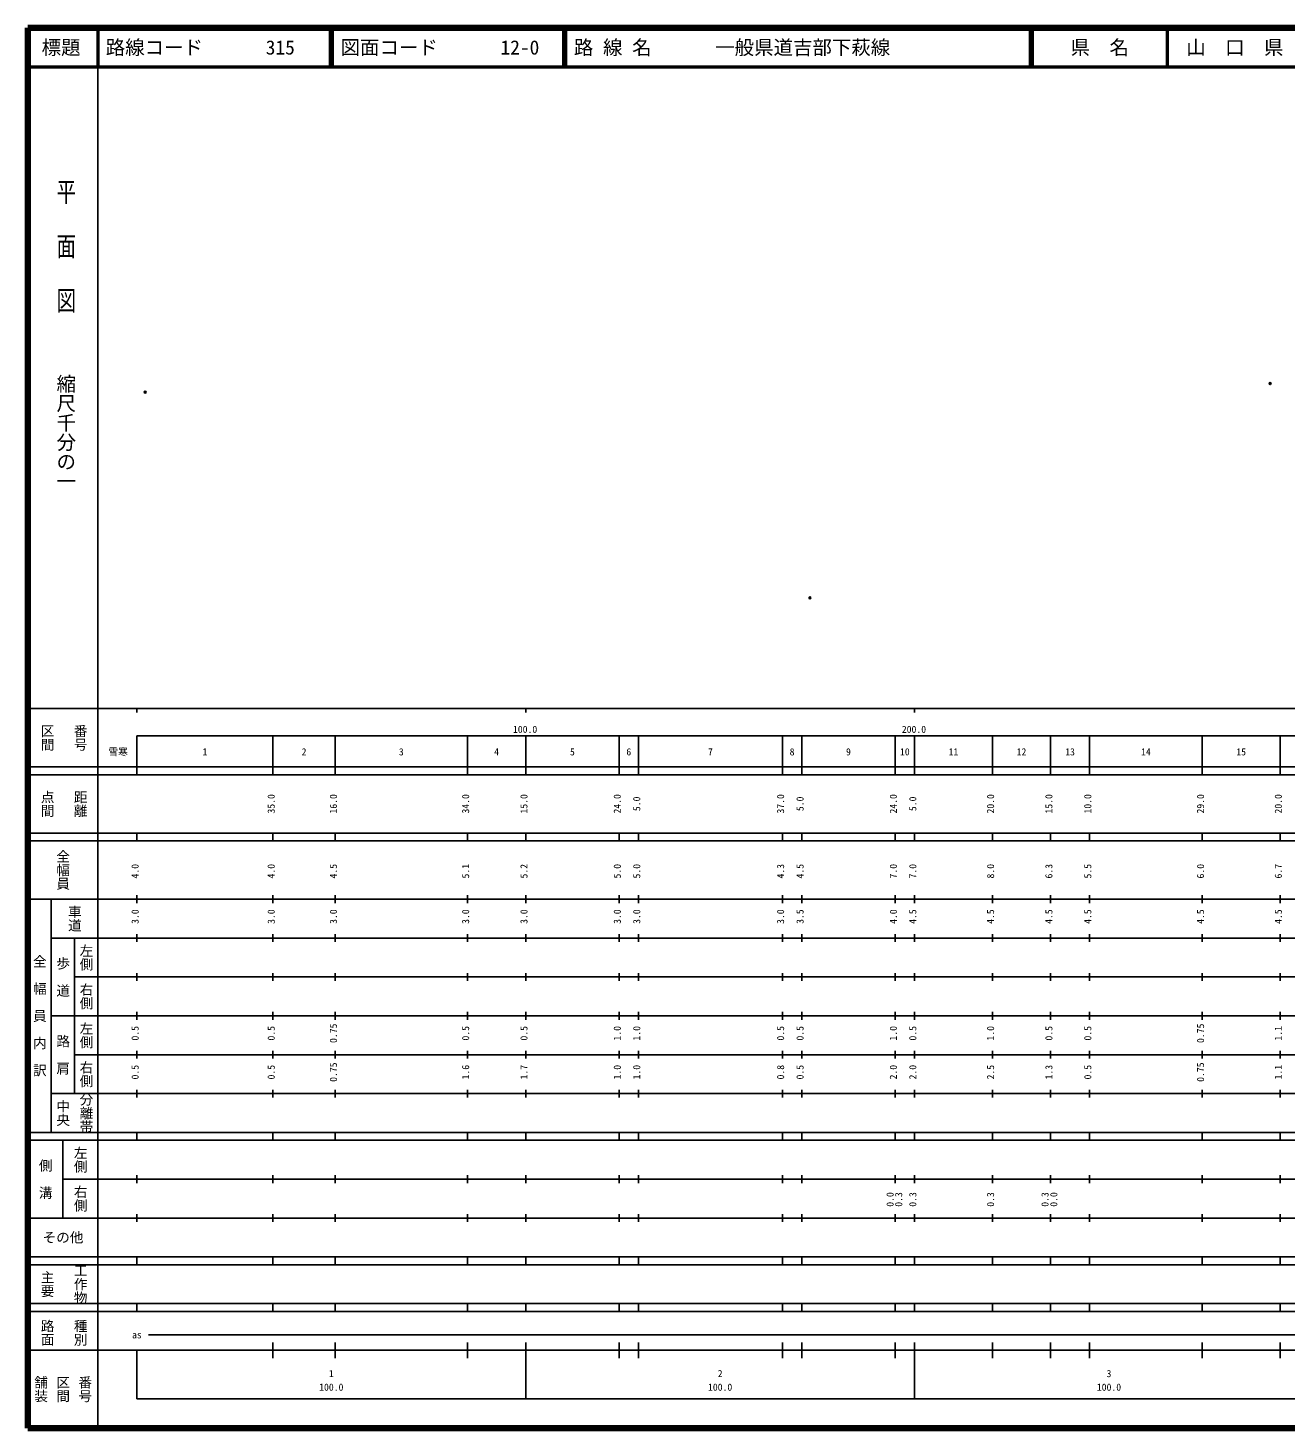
# Model space of a CAD drawing. Units: millimetres on the paper. Extents: x 40 to 680, y 20 to 380.
# Drawn here: x 40 to 363.3, y 20 to 380 of the extents above; entities that cross this region are included whole.
import ezdxf
from ezdxf.enums import TextEntityAlignment as Align

# ---------------------------------------------------------------- set-up
doc = ezdxf.new("R2010")
doc.units = ezdxf.units.MM
doc.header["$PDMODE"] = 32
doc.header["$PDSIZE"] = 0.5
doc.layers.add('M-OTRS', color=6, linetype='Continuous')
doc.layers.add('M-TTL-TXT', color=7, linetype='Continuous')
for name, color, linetype, lineweight in [('M-TTL', 2, 'Continuous', 140), ('M-TTL-BAND', 7, 'Continuous', 25), ('M-TTL-LINE', 7, 'Continuous', 50)]:
    doc.layers.add(name, color=color, linetype=linetype, lineweight=lineweight)
doc.styles.add('@ＭＳ ゴシック', font='')
doc.styles.add('ＭＳ ゴシック', font='')
doc.styles.get('@ＭＳ ゴシック').set_extended_font_data('@MS Gothic')
doc.styles.get('ＭＳ ゴシック').set_extended_font_data('MS Gothic')

msp = doc.modelspace()

# ---------------------------------------------------------------- linework, layer by layer
at = {"layer": 'M-OTRS'}
for p in [(359.422, 288.551), (70.15, 286.384), (241.102, 233.443)]:
    msp.add_point(p, dxfattribs=at)
at = {"layer": 'M-TTL'}
for p, q in [((40, 380), (40, 20)), ((680, 380), (40, 380)), ((40, 20), (680, 20))]:
    msp.add_line(p, q, dxfattribs=at)
at = {"layer": 'M-TTL-BAND'}
for p, q in [((58, 370), (58, 20)), ((40, 205), (579, 205)), ((68, 205), (68, 204)), ((168, 205), (168, 204)), ((268, 205), (268, 204)), ((68, 198), (579, 198)), ((68, 198), (68, 188)), ((103, 188), (103, 198)), ((119, 188), (119, 198)), ((153, 188), (153, 198)), ((168, 188), (168, 198)), ((192, 188), (192, 198)), ((197, 188), (197, 198)), ((234, 188), (234, 198)), ((239, 188), (239, 198)), ((263, 188), (263, 198)), ((268, 188), (268, 198)), ((288, 188), (288, 198)), ((303, 188), (303, 198)), ((313, 188), (313, 198)), ((342, 188), (342, 198)), ((362, 188), (362, 198)), ((40, 190), (579, 190)), ((40, 188), (579, 188)), ((40, 173), (579, 173)), ((68, 171), (68, 173)), ((103, 171), (103, 173)), ((119, 171), (119, 173)), ((153, 171), (153, 173)), ((168, 171), (168, 173)), ((192, 171), (192, 173)), ((197, 171), (197, 173)), ((234, 171), (234, 173)), ((239, 171), (239, 173)), ((263, 171), (263, 173)), ((268, 171), (268, 173)), ((288, 171), (288, 173)), ((303, 171), (303, 173)), ((313, 171), (313, 173)), ((342, 171), (342, 173)), ((362, 171), (362, 173)), ((40, 171), (579, 171)), ((40, 156), (579, 156)), ((46, 96), (46, 156)), ((68, 155), (68, 157)), ((103, 155), (103, 157)), ((119, 155), (119, 157)), ((153, 155), (153, 157)), ((168, 155), (168, 157)), ((192, 155), (192, 157)), ((197, 155), (197, 157)), ((234, 155), (234, 157)), ((239, 155), (239, 157)), ((263, 155), (263, 157)), ((268, 155), (268, 157)), ((288, 155), (288, 157)), ((303, 155), (303, 157)), ((313, 155), (313, 157)), ((342, 155), (342, 157)), ((362, 155), (362, 157)), ((46, 146), (579, 146)), ((52, 146), (52, 106)), ((68, 145), (68, 147)), ((103, 145), (103, 147)), ((119, 145), (119, 147)), ((153, 145), (153, 147)), ((168, 145), (168, 147)), ((192, 145), (192, 147)), ((197, 145), (197, 147)), ((234, 145), (234, 147)), ((239, 145), (239, 147)), ((263, 145), (263, 147)), ((268, 145), (268, 147)), ((288, 145), (288, 147)), ((303, 145), (303, 147)), ((313, 145), (313, 147)), ((342, 145), (342, 147)), ((362, 145), (362, 147)), ((68, 135), (68, 137)), ((103, 135), (103, 137)), ((119, 135), (119, 137)), ((153, 135), (153, 137)), ((168, 135), (168, 137)), ((192, 135), (192, 137)), ((197, 135), (197, 137)), ((234, 135), (234, 137)), ((239, 135), (239, 137)), ((263, 135), (263, 137)), ((268, 135), (268, 137)), ((288, 135), (288, 137)), ((303, 135), (303, 137)), ((313, 135), (313, 137)), ((342, 135), (342, 137)), ((362, 135), (362, 137)), ((52, 136), (579, 136)), ((46, 126), (579, 126)), ((68, 125), (68, 127)), ((103, 125), (103, 127)), ((119, 125), (119, 127)), ((153, 125), (153, 127)), ((168, 125), (168, 127)), ((192, 125), (192, 127)), ((197, 125), (197, 127)), ((234, 125), (234, 127)), ((239, 125), (239, 127)), ((263, 125), (263, 127)), ((268, 125), (268, 127)), ((288, 125), (288, 127)), ((303, 125), (303, 127)), ((313, 125), (313, 127)), ((342, 125), (342, 127)), ((362, 125), (362, 127)), ((52, 116), (579, 116)), ((68, 115), (68, 117)), ((103, 115), (103, 117)), ((119, 115), (119, 117)), ((153, 115), (153, 117)), ((168, 115), (168, 117)), ((192, 115), (192, 117)), ((197, 115), (197, 117)), ((234, 115), (234, 117)), ((239, 115), (239, 117)), ((263, 115), (263, 117)), ((268, 115), (268, 117)), ((288, 115), (288, 117)), ((303, 115), (303, 117)), ((313, 115), (313, 117)), ((342, 115), (342, 117)), ((362, 115), (362, 117)), ((46, 106), (579, 106)), ((68, 105), (68, 107)), ((103, 105), (103, 107)), ((119, 105), (119, 107)), ((153, 105), (153, 107)), ((168, 105), (168, 107)), ((192, 105), (192, 107)), ((197, 105), (197, 107)), ((234, 105), (234, 107)), ((239, 105), (239, 107)), ((263, 105), (263, 107)), ((268, 105), (268, 107)), ((288, 105), (288, 107)), ((303, 105), (303, 107)), ((313, 105), (313, 107)), ((342, 105), (342, 107)), ((362, 105), (362, 107)), ((40, 96), (579, 96)), ((40, 94), (579, 94)), ((49, 94), (49, 74)), ((68, 94), (68, 96)), ((103, 94), (103, 96)), ((119, 94), (119, 96)), ((153, 94), (153, 96)), ((168, 94), (168, 96)), ((192, 94), (192, 96)), ((197, 94), (197, 96)), ((234, 94), (234, 96)), ((239, 94), (239, 96)), ((263, 94), (263, 96)), ((268, 94), (268, 96)), ((288, 94), (288, 96)), ((303, 94), (303, 96)), ((313, 94), (313, 96)), ((342, 94), (342, 96)), ((362, 94), (362, 96)), ((49, 84), (579, 84)), ((68, 83), (68, 85)), ((103, 83), (103, 85)), ((119, 83), (119, 85)), ((153, 83), (153, 85)), ((168, 83), (168, 85)), ((192, 83), (192, 85)), ((197, 83), (197, 85)), ((234, 83), (234, 85)), ((239, 83), (239, 85)), ((263, 83), (263, 85)), ((268, 83), (268, 85)), ((288, 83), (288, 85)), ((303, 83), (303, 85)), ((313, 83), (313, 85)), ((342, 83), (342, 85)), ((362, 83), (362, 85)), ((40, 74), (579, 74)), ((68, 73), (68, 75)), ((103, 73), (103, 75)), ((119, 73), (119, 75)), ((153, 73), (153, 75)), ((168, 73), (168, 75)), ((192, 73), (192, 75)), ((197, 73), (197, 75)), ((234, 73), (234, 75)), ((239, 73), (239, 75)), ((263, 73), (263, 75)), ((268, 73), (268, 75)), ((288, 73), (288, 75)), ((303, 73), (303, 75)), ((313, 73), (313, 75)), ((342, 73), (342, 75)), ((362, 73), (362, 75)), ((40, 64), (579, 64)), ((40, 62), (579, 62)), ((68, 62), (68, 64)), ((103, 62), (103, 64)), ((119, 62), (119, 64)), ((153, 62), (153, 64)), ((168, 62), (168, 64)), ((192, 62), (192, 64)), ((197, 62), (197, 64)), ((234, 62), (234, 64)), ((239, 62), (239, 64)), ((263, 62), (263, 64)), ((268, 62), (268, 64)), ((288, 62), (288, 64)), ((303, 62), (303, 64)), ((313, 62), (313, 64)), ((342, 62), (342, 64)), ((362, 62), (362, 64)), ((40, 52), (579, 52)), ((68, 50), (68, 52)), ((103, 50), (103, 52)), ((119, 50), (119, 52)), ((153, 50), (153, 52)), ((168, 50), (168, 52)), ((192, 50), (192, 52)), ((197, 50), (197, 52)), ((234, 50), (234, 52)), ((239, 50), (239, 52)), ((263, 50), (263, 52)), ((268, 50), (268, 52)), ((288, 50), (288, 52)), ((303, 50), (303, 52)), ((313, 50), (313, 52)), ((342, 50), (342, 52)), ((362, 50), (362, 52)), ((40, 50), (579, 50)), ((71, 44), (565, 44)), ((40, 40), (579, 40)), ((68, 40), (68, 27.5)), ((103, 38), (103, 42)), ((119, 38), (119, 42)), ((153, 38), (153, 42)), ((168, 27.5), (168, 42)), ((192, 38), (192, 42)), ((197, 38), (197, 42)), ((234, 38), (234, 42)), ((239, 38), (239, 42)), ((263, 38), (263, 42)), ((268, 27.5), (268, 42)), ((288, 38), (288, 42)), ((303, 38), (303, 42)), ((313, 38), (313, 42)), ((342, 38), (342, 42)), ((362, 38), (362, 42)), ((68, 27.5), (579, 27.5))]:
    msp.add_line(p, q, dxfattribs=at)
at = {"layer": 'M-TTL-LINE'}
for p, q in [((58, 380), (58, 370)), ((117.75, 380), (117.75, 370)), ((118.25, 380), (118.25, 370)), ((177.75, 380), (177.75, 370)), ((178.25, 380), (178.25, 370)), ((297.75, 380), (297.75, 370)), ((298.25, 380), (298.25, 370)), ((333, 380), (333, 370)), ((40, 370), (680, 370))]:
    msp.add_line(p, q, dxfattribs=at)

# ---------------------------------------------------------------- texts
at = {"layer": 'M-TTL-BAND', "style": '@ＭＳ ゴシック', "width": 1.4}
msp.add_text('平  面  図', height=3.666, rotation=270, dxfattribs=at).set_placement((49.777, 306.475), align=Align.MIDDLE_RIGHT)
at = {"layer": 'M-TTL-BAND', "style": '@ＭＳ ゴシック'}
msp.add_text('縮尺千分の一', height=3.666, rotation=270, dxfattribs=at).set_placement((49.777, 261.03), align=Align.MIDDLE_RIGHT)
for s, p in [('区間', (45, 197.5)), ('番号', (53.5, 197.5)), ('点間', (45, 180.5)), ('距離', (53.5, 180.5)), ('全幅員', (49, 163.5)), ('車道', (52, 151)), ('左側', (55, 141)), ('全\u3000幅\u3000員\u3000内\u3000訳', (43, 126)), ('歩\u3000道', (49, 136)), ('右側', (55, 131)), ('左側', (55, 121)), ('路\u3000肩', (49, 116)), ('右側', (55, 111)), ('分離帯', (55, 101)), ('中央', (49, 101)), ('左側', (53.5, 89)), ('側\u3000溝', (44.5, 84)), ('右側', (53.5, 79)), ('工作物', (53.5, 57)), ('主要', (45, 57)), ('路面', (45, 44.5)), ('種別', (53.5, 44.5)), ('舗装', (43.333, 30)), ('区間', (49, 30)), ('番号', (54.667, 30))]:
    msp.add_text(s, height=2.566, rotation=270, dxfattribs=at).set_placement(p, align=Align.MIDDLE_CENTER)
at = {"layer": 'M-TTL-BAND', "style": 'ＭＳ ゴシック'}
for s, p in [('100.0', (167.844, 198.195)), ('200.0', (267.844, 198.195)), ('雪寒', (63.182, 192.405)), ('1', (85.5, 192.405)), ('2', (111, 192.405)), ('3', (136, 192.405)), ('4', (160.5, 192.405)), ('5', (180, 192.405)), ('6', (194.5, 192.405)), ('7', (215.5, 192.405)), ('8', (236.5, 192.405)), ('9', (251, 192.405)), ('10', (265.5, 192.405)), ('11', (278, 192.405)), ('12', (295.5, 192.405)), ('13', (308, 192.405)), ('14', (327.5, 192.405)), ('15', (352, 192.405)), ('as', (68, 42.5)), ('1', (118, 32.523)), ('2', (218, 32.523)), ('3', (318, 32.523)), ('100.0', (118, 29.033)), ('100.0', (218, 29.033)), ('100.0', (318, 29.033))]:
    msp.add_text(s, height=1.833, dxfattribs=at).set_placement(p, align=Align.BOTTOM_CENTER)
for s, p in [('35.0', (104, 180.5)), ('16.0', (120, 180.5)), ('34.0', (154, 180.5)), ('15.0', (169, 180.5)), ('24.0', (193, 180.5)), ('5.0', (198, 180.5)), ('37.0', (235, 180.5)), ('5.0', (240, 180.5)), ('24.0', (264, 180.5)), ('5.0', (269, 180.5)), ('20.0', (289, 180.5)), ('15.0', (304, 180.5)), ('10.0', (314, 180.5)), ('29.0', (343, 180.5)), ('20.0', (363, 180.5)), ('4.0', (69, 163.174)), ('4.0', (104, 163.174)), ('4.5', (120, 163.174)), ('5.1', (154, 163.174)), ('5.2', (169, 163.174)), ('5.0', (193, 163.174)), ('5.0', (198, 163.174)), ('4.3', (235, 163.174)), ('4.5', (240, 163.174)), ('7.0', (264, 163.174)), ('7.0', (269, 163.174)), ('8.0', (289, 163.174)), ('6.3', (304, 163.174)), ('5.5', (314, 163.174)), ('6.0', (343, 163.174)), ('6.7', (363, 163.174)), ('3.0', (69, 151.5)), ('3.0', (104, 151.5)), ('3.0', (120, 151.5)), ('3.0', (154, 151.5)), ('3.0', (169, 151.5)), ('3.0', (193, 151.5)), ('3.0', (198, 151.5)), ('3.0', (235, 151.5)), ('3.5', (240, 151.5)), ('4.0', (264, 151.5)), ('4.5', (269, 151.5)), ('4.5', (289, 151.5)), ('4.5', (304, 151.5)), ('4.5', (314, 151.5)), ('4.5', (343, 151.5)), ('4.5', (363, 151.5)), ('0.5', (69, 121.5)), ('0.5', (104, 121.5)), ('0.75', (120, 121.5)), ('0.5', (154, 121.5)), ('0.5', (169, 121.5)), ('1.0', (193, 121.5)), ('1.0', (198, 121.5)), ('0.5', (235, 121.5)), ('0.5', (240, 121.5)), ('1.0', (264, 121.5)), ('0.5', (269, 121.5)), ('1.0', (289, 121.5)), ('0.5', (304, 121.5)), ('0.5', (314, 121.5)), ('0.75', (343, 121.5)), ('1.1', (363, 121.5)), ('0.5', (69, 111.5)), ('0.5', (104, 111.5)), ('0.75', (120, 111.5)), ('1.6', (154, 111.5)), ('1.7', (169, 111.5)), ('1.0', (193, 111.5)), ('1.0', (198, 111.5)), ('0.8', (235, 111.5)), ('0.5', (240, 111.5)), ('2.0', (264, 111.5)), ('2.0', (269, 111.5)), ('2.5', (289, 111.5)), ('1.3', (304, 111.5)), ('0.5', (314, 111.5)), ('0.75', (343, 111.5)), ('1.1', (363, 111.5)), ('0.0', (263.169, 78.764)), ('0.3', (265.37, 78.764)), ('0.3', (269, 78.764)), ('0.3', (289, 78.764)), ('0.3', (303, 78.764)), ('0.0', (305.261, 78.764))]:
    msp.add_text(s, height=1.833, rotation=90, dxfattribs=at).set_placement(p, align=Align.BOTTOM_CENTER)
msp.add_text('その他', height=2.566, dxfattribs=at).set_placement((49, 69), align=Align.MIDDLE_CENTER)
at = {"layer": 'M-TTL-TXT', "style": 'ＭＳ ゴシック'}
for s, p in [('標題', (48.5, 375)), ('県\u3000名', (315.625, 375)), ('山\u3000口\u3000県', (350.375, 375))]:
    msp.add_text(s, height=3.666, dxfattribs=at).set_placement(p, align=Align.MIDDLE_CENTER)
for s, p in [('路線コード', (60, 375)), ('315', (101.142, 375)), ('図面コード', (120.38, 375)), ('12-0', (161.521, 375)), ('路 線 名', (180.38, 375)), ('一般県道吉部下萩線', (216.734, 375))]:
    msp.add_text(s, height=3.666, dxfattribs=at).set_placement(p, align=Align.MIDDLE_LEFT)

doc.saveas('drawing.dxf')
